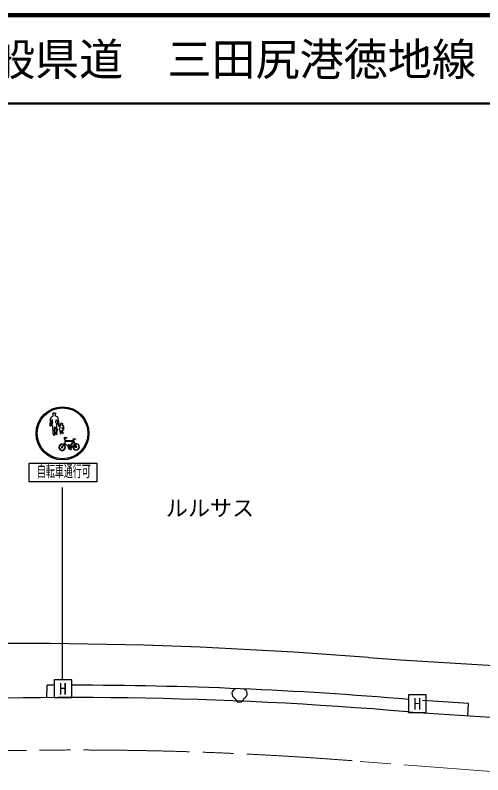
# Model space of a CAD drawing. Units: millimetres, scale not verified. Extents: x 40000 to 680000, y 20000 to 380000.
# Drawn here: x 224481 to 277517, y 293960 to 380000 of the extents above; entities that cross this region are included whole.
import ezdxf
from ezdxf.enums import TextEntityAlignment as Align

# ---------------------------------------------------------------- set-up
doc = ezdxf.new("R2010")
doc.units = ezdxf.units.MM
doc.header["$LTSCALE"] = 1000
doc.linetypes.add('CHAIN', pattern=[18.5, 12, -1.5, 3.5, -1.5])
for name, color, linetype, lineweight in [('M-BGD', 7, 'Continuous', 25), ('M-BGD-EXST', 7, 'Continuous', 25), ('M-BMK', 2, 'CHAIN', 13), ('M-STR-STRC', 7, 'Continuous', 25), ('M-TTL', 2, 'Continuous', 140), ('M-TTL-LINE', 7, 'Continuous', 50)]:
    doc.layers.add(name, color=color, linetype=linetype, lineweight=lineweight)
doc.layers.add('M-BMK-HTXT', color=7, linetype='Continuous')
doc.layers.add('M-TTL-TXT', color=7, linetype='Continuous')
doc.styles.add('ＭＳ ゴシック', font='')
doc.styles.get('ＭＳ ゴシック').set_extended_font_data('MS Gothic')

msp = doc.modelspace()

# ---------------------------------------------------------------- linework, layer by layer
at = {"layer": 'M-BGD'}
for p, q in [((264552, 307232), (268178, 306972)), ((228068, 302698), (228112, 304098)), ((275894, 302035), (270673, 302388)), ((275800, 300639), (275894, 302035)), ((268995, 301099), (376003, 293960))]:
    msp.add_line(p, q, dxfattribs=at)
msp.add_lwpolyline([(268178, 306972), (373936, 300580), (377027, 345606)], dxfattribs=at)
for centre, radius, start, end in [((224428, -191156), 500000, 85.39713, 93.19237), ((230978, -147293), 451400, 90.26934, 90.36378), ((230978, -147293), 451400, 85.15373, 90.0099), ((230978, -147293), 450000, 85.15373, 93.24148)]:
    msp.add_arc(centre, radius, start, end, dxfattribs=at)
at = {"layer": 'M-BGD-EXST'}
for points in [[(228892, 302709), (230892, 302709), (230892, 304709), (228892, 304709)], [(269093, 301003), (271093, 301003), (271093, 303003), (269093, 303003)]]:
    msp.add_lwpolyline(points, close=True, dxfattribs=at)
for centre, radius, start, end in [((249599, 303160), 537, 100.75605, 249.2973), ((250266, 303153), 545, 290.56616, 78.96113), ((249935, 302738), 532, 188.73985, 349.61114)]:
    msp.add_arc(centre, radius, start, end, dxfattribs=at)
at = {"layer": 'M-BMK'}
msp.add_line((280538, 294160), (262716, 295554), dxfattribs=at)
msp.add_arc((231530, -103228), 400000, 85.52841, 93.18653, dxfattribs=at)
at = {"layer": 'M-STR-STRC'}
for p, q in [((228721, 334866), (228721, 334830)), ((228721, 334866), (228757, 334866)), ((228721, 334830), (228750, 334830)), ((228841, 334974), (228968, 334974)), ((229053, 334866), (229096, 334866)), ((229060, 334830), (229096, 334830)), ((229096, 334866), (229096, 334830)), ((228466, 334153), (228419, 333481)), ((228466, 334153), (228596, 334490)), ((228614, 334132), (228523, 333481)), ((228596, 334490), (228841, 334646)), ((228703, 334186), (228614, 334132)), ((228721, 333918), (228649, 333542)), ((228721, 333918), (228703, 334186)), ((228974, 334649), (229275, 334499)), ((229096, 333882), (229114, 334168)), ((229096, 333882), (229204, 333632)), ((229114, 334168), (229239, 334106)), ((229239, 334106), (229293, 333712)), ((229275, 334499), (229347, 334106)), ((229347, 334106), (229454, 333587)), ((228419, 333481), (228523, 333481)), ((228649, 333542), (228721, 333507)), ((228721, 333507), (228769, 332563)), ((228935, 333381), (228900, 333167)), ((228900, 333167), (228953, 332434)), ((228935, 333381), (229007, 333328)), ((229007, 333328), (229078, 333113)), ((229078, 333113), (229078, 332559)), ((229204, 333632), (229150, 333507)), ((229275, 333060), (229150, 333507)), ((229221, 332577), (229275, 333060)), ((229293, 333712), (229454, 333587)), ((229390, 333493), (229414, 333564)), ((229462, 333421), (229390, 333493)), ((229414, 333564), (229438, 333588)), ((229438, 333588), (229486, 333517)), ((229581, 333374), (229462, 333421)), ((229486, 333517), (229581, 333493)), ((229486, 333088), (229557, 333231)), ((229486, 333064), (229486, 333088)), ((229557, 332992), (229486, 333064)), ((229557, 332992), (229533, 332897)), ((229557, 333231), (229581, 333278)), ((229581, 333493), (229653, 333517)), ((229581, 333278), (229581, 333374)), ((229653, 333755), (229724, 333803)), ((229653, 333612), (229653, 333755)), ((229676, 333541), (229653, 333612)), ((229653, 333517), (229676, 333541)), ((229724, 333803), (229796, 333827)), ((229796, 333827), (229843, 333707)), ((229820, 333588), (229796, 333517)), ((229796, 333517), (229843, 333517)), ((229796, 333254), (229843, 333326)), ((229867, 333016), (229796, 333254)), ((229843, 333707), (229820, 333588)), ((229915, 333517), (229843, 333517)), ((229843, 333326), (229915, 333350)), ((229843, 332968), (229867, 333016)), ((229986, 333445), (229915, 333517)), ((229915, 333350), (229939, 333302)), ((229939, 333302), (229963, 333016)), ((229963, 333016), (229986, 333016)), ((229986, 333016), (229986, 333445)), ((228769, 332563), (228882, 332434)), ((228882, 332434), (228953, 332434)), ((229078, 332559), (229257, 332505)), ((229257, 332505), (229221, 332577)), ((229533, 332897), (229581, 332706)), ((229581, 332706), (229581, 332563)), ((229581, 332563), (229700, 332635)), ((229629, 332825), (229676, 332921)), ((229676, 332754), (229629, 332825)), ((229676, 332921), (229724, 332921)), ((229700, 332635), (229676, 332754)), ((229724, 332921), (229772, 332754)), ((229772, 332754), (229843, 332706)), ((229843, 332825), (229843, 332968)), ((229915, 332754), (229843, 332825)), ((229843, 332706), (229843, 332611)), ((229843, 332611), (229915, 332635)), ((229915, 332635), (229915, 332754)), ((230119, 332177), (230335, 332177)), ((230119, 332141), (230335, 332141)), ((230335, 332177), (230335, 332141)), ((229832, 331126), (229981, 331349)), ((229862, 331105), (230011, 331328)), ((230001, 331379), (230084, 331503)), ((230031, 331358), (230122, 331496)), ((230132, 331861), (230084, 331503)), ((230122, 331496), (230505, 331130)), ((230155, 331765), (230126, 331543)), ((230126, 331543), (230524, 331162)), ((230129, 332023), (230168, 332008)), ((230132, 331861), (230132, 331987)), ((230155, 331765), (231014, 331765)), ((230168, 331813), (230168, 332008)), ((230168, 331813), (231050, 331813)), ((230531, 331386), (230531, 331350)), ((230531, 331386), (230617, 331386)), ((230531, 331350), (230555, 331350)), ((230555, 331350), (230606, 331228)), ((230594, 331350), (230617, 331350)), ((230594, 331350), (230641, 331238)), ((230617, 331386), (230617, 331350)), ((230766, 331222), (231014, 331634)), ((230797, 331203), (231085, 331683)), ((231014, 331634), (231014, 331765)), ((231025, 332032), (231326, 332032)), ((231025, 332032), (231025, 331989)), ((231140, 331932), (231025, 331989)), ((231140, 331932), (231050, 331813)), ((231085, 331752), (231264, 331420)), ((231085, 331683), (231085, 331752)), ((231194, 331944), (231094, 331812)), ((231094, 331812), (231296, 331437)), ((231326, 331975), (231194, 331944)), ((231264, 331420), (231360, 331134)), ((231298, 331431), (231387, 331165)), ((231326, 332032), (231326, 331975)), ((230531, 331098), (230660, 331098)), ((230548, 331134), (230645, 331134)), ((230620, 331194), (230645, 331134)), ((230655, 331204), (230684, 331134)), ((230660, 331098), (230740, 330906)), ((230684, 331134), (230714, 331134)), ((230699, 331098), (230829, 331098)), ((230699, 331098), (230772, 330924)), ((230714, 331134), (230748, 331191)), ((230743, 330841), (230743, 330805)), ((230743, 330841), (230767, 330841)), ((230743, 330805), (230829, 330805)), ((230754, 330873), (230767, 330841)), ((230756, 331134), (230778, 331172)), ((230812, 331134), (230756, 331134)), ((230786, 330890), (230806, 330841)), ((230806, 330841), (230829, 330841)), ((230829, 330841), (230829, 330805)), ((231027, 331134), (230853, 331134)), ((230866, 331098), (231026, 331098)), ((231062, 331098), (231328, 331098)), ((231360, 331134), (231064, 331134)), ((226059, 329271), (233738, 329271)), ((226059, 327149), (226059, 329271)), ((233738, 329271), (233738, 327149)), ((233738, 327149), (226059, 327149)), ((229839, 304813), (229853, 326516))]:
    msp.add_line(p, q, dxfattribs=at)
for radius in [3000, 2880]:
    msp.add_circle((229853, 332632), radius, dxfattribs=at)
for centre, radius, start, end in [((228941, 334810), 192, 174.09185, 238.62038), ((228941, 334810), 192, 121.27806, 163.12481), ((228869, 334810), 192, 16.87519, 58.72194), ((228869, 334810), 192, 303.31349, 5.90815), ((230119, 332081), 95.5, 90, 277.62812), ((230119, 332081), 59.5, 90, 279.58816), ((229810, 331062), 370, 58.87252, 52.96549), ((229810, 331062), 334, 59.14916, 52.96549), ((231395, 331098), 370, 180, 174.41233), ((231395, 331098), 334, 180, 173.80734), ((229810, 331062), 67.4, 70.50034, 39.52857), ((230680, 331050), 192, 155.4991, 292.61987), ((230680, 331050), 192, 112.61986, 144.43745), ((230680, 331050), 156, 162.2275, 292.61986), ((230680, 331050), 156, 112.61987, 146.61091), ((230680, 331050), 192, 25.80833, 101.82505), ((230680, 331050), 156, 64.29242, 99.29601), ((230680, 331050), 156, 305.94372, 17.7725), ((230680, 331050), 156, 32.39094, 51.05517), ((230680, 331050), 192, 303.41468, 14.3633), ((231395, 331098), 67.4, 180, 96.9274)]:
    msp.add_arc(centre, radius, start, end, dxfattribs=at)
at = {"layer": 'M-TTL'}
msp.add_line((680000, 380000), (40000, 380000), dxfattribs=at)
at = {"layer": 'M-TTL-LINE'}
msp.add_line((40000, 370000), (680000, 370000), dxfattribs=at)

# ---------------------------------------------------------------- texts
at = {"layer": 'M-BGD-EXST', "style": 'ＭＳ ゴシック'}
for p in [(229892, 303709), (270093, 302003)]:
    msp.add_text('H', height=1320, dxfattribs=at).set_placement(p, align=Align.MIDDLE_CENTER)
at = {"layer": 'M-BMK-HTXT', "style": 'ＭＳ ゴシック'}
msp.add_text('ルルサス', height=1833, dxfattribs=at).set_placement((246577, 322711), align=Align.BOTTOM_CENTER)
at = {"layer": 'M-STR-STRC', "style": 'ＭＳ ゴシック', "width": 0.55}
msp.add_text('自転車通行可', height=1320, dxfattribs=at).set_placement((230001, 327301), align=Align.BOTTOM_CENTER)
at = {"layer": 'M-TTL-TXT', "style": 'ＭＳ ゴシック'}
msp.add_text('一般県道\u3000三田尻港徳地線', height=3666, dxfattribs=at).set_placement((216734, 375000), align=Align.MIDDLE_LEFT)

doc.saveas('drawing.dxf')
